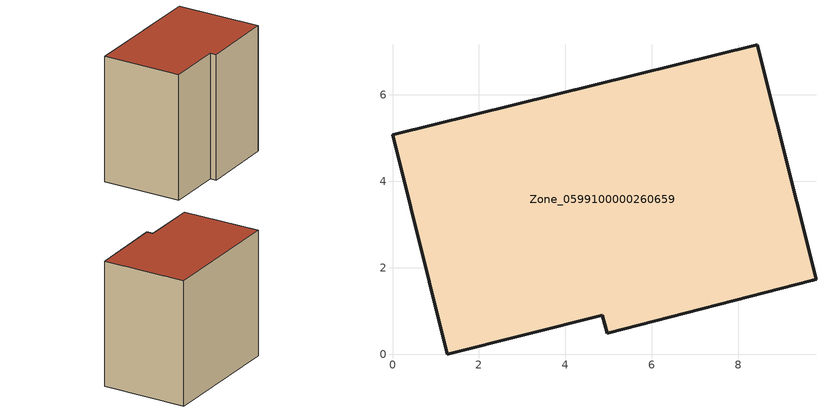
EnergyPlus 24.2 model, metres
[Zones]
Zone_0599100000260659
 floor ground (C_G): 4.85,0.9 1.26,0 0,5.08 8.44,7.16 9.79,1.73 9.72,1.72 4.96,0.49 z0
 wall outside (C_F): 8.44,7.16 0,5.08 1.26,0 4.85,0.9 4.96,0.49 9.72,1.72 9.79,1.73 8.44,7.16 z0:8.31
 roof outside (C_R): 4.96,0.49 9.72,1.72 9.79,1.73 8.44,7.16 0,5.08 1.26,0 4.85,0.9 z8.31
[BUILDING]
Pand.0599100000260659: North Axis=0; Terrain=City; Loads Convergence Tolerance Value=0.04; Temperature Convergence Tolerance Value=0.4; Solar Distribution=FullExterior; Maximum Number of Warmup Days=25; Minimum Number of Warmup Days=1
[Site:Location]
Rotterdam.The.Hague.AP_ZH_NLD Design_Conditions: Latitude=51.96; Longitude=4.45; Time Zone=1; Elevation=-4.5
[SITE:GROUNDTEMPERATURE:BUILDINGSURFACE]
18, 18, 18, 18, 18, 18, 18, 18, 18, 18, 18, 18
[MATERIAL] Thermal Absorptance=0.9; Solar Absorptance=0.7; Visible Absorptance=0.7
Name | Roughness | Thickness | Conductivity | Density | Specific Heat
G.TI.1975-1991 | MediumSmooth | 0.15 | 0.288461 | 540 | 1210
F.TI.1975-1991 | Rough | 0.3 | 0.230769 | 1920 | 840
R.TI.1975-1991 | MediumRough | 0.2 | 0.153846 | 1500 | 1000
[CONSTRUCTION]
C_G: G.TI.1975-1991
C_F: F.TI.1975-1991
C_R: R.TI.1975-1991
[ZONE]
Zone_0599100000260659: Type=1; Multiplier=1; Ceiling Height=Autocalculate; Volume=Autocalculate; Floor Area=autocalculate; Part of Total Floor Area=Yes
[ZONEINFILTRATION:DESIGNFLOWRATE]
Infil_Zone_0599100000260659: Zone or ZoneList or Space or SpaceList=Zone_0599100000260659; Schedule=AlwaysOn; Design Flow Rate Calculation Method=Flow/Area; Flow Rate per Floor Area=0.003; Constant Term Coefficient=1; Temperature Term Coefficient=0; Velocity Term Coefficient=0; Velocity Squared Term Coefficient=0
[HVACTEMPLATE:ZONE:IDEALLOADSAIRSYSTEM]
Zone_0599100000260659: Maximum Heating Supply Air Temperature=50; Minimum Cooling Supply Air Temperature=13; Maximum Heating Supply Air Humidity Ratio=0.0156; Minimum Cooling Supply Air Humidity Ratio=0.0077; Heating Limit=NoLimit; Cooling Limit=NoLimit; Dehumidification Control Type=ConstantSensibleHeatRatio; Cooling Sensible Heat Ratio=0.7; Dehumidification Setpoint=60; Humidification Control Type=None; Humidification Setpoint=30; Outdoor Air Method=None; Outdoor Air Flow Rate per Person=0.00944; Outdoor Air Flow Rate per Zone Floor Area=0; Outdoor Air Flow Rate per Zone=0; Demand Controlled Ventilation Type=None; Outdoor Air Economizer Type=NoEconomizer; Heat Recovery Type=None; Sensible Heat Recovery Effectiveness=0.7; Latent Heat Recovery Effectiveness=0.65
[ZONECONTROL:THERMOSTAT]
ThermostatControl_Zone_0599100000260659: Zone or ZoneList=Zone_0599100000260659; Control Type Schedule=DualSetpointControlType; Control 1=Thermostat_Zone_0599100000260659; Temperature Difference Between Cutout And Setpoint=0
[THERMOSTATSETPOINT:DUALSETPOINT]
Thermostat_Zone_0599100000260659: Heating Setpoint Temperature Schedule=HeatingSetpoint_Zone_0599100000260659; Cooling Setpoint Temperature Schedule=CoolingSetpoint_Zone_0599100000260659
[SCHEDULE:COMPACT]
HeatingSetpoint_Zone_0599100000260659: Through: 12/31, For: AllDays, Until: 24:00, 21
CoolingSetpoint_Zone_0599100000260659: Through: 12/31, For: AllDays, Until: 24:00, 24
DualSetpointControlType: Through: 12/31, For: AllDays, Until: 24:00, 4
AlwaysOn: Through: 12/31, For: AllDays, Until: 24:00, 1
